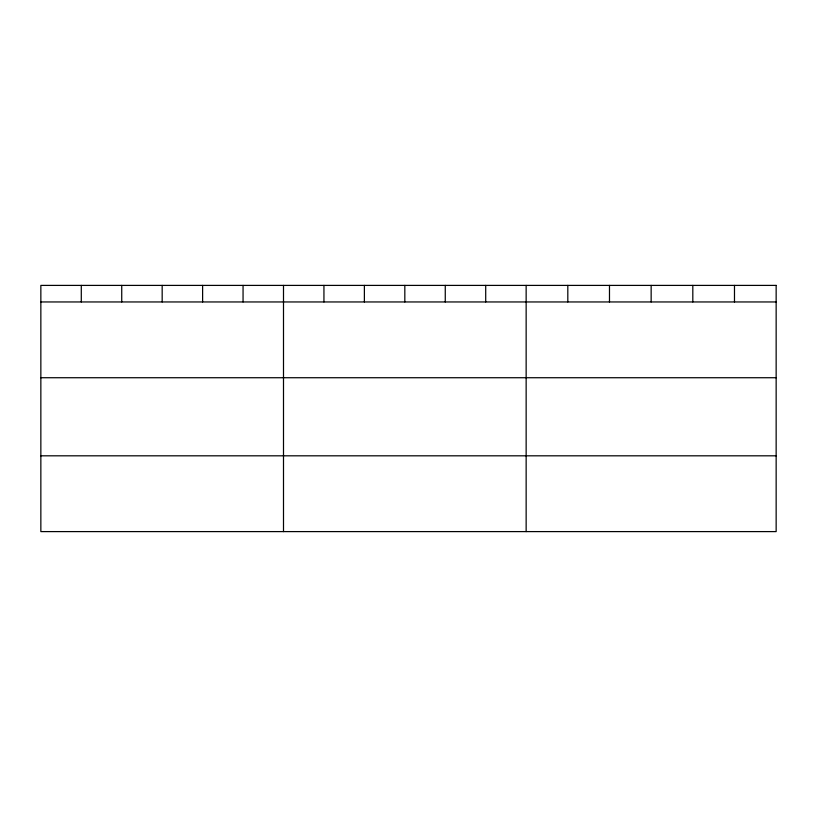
<?xml version="1.0" encoding="UTF-8"?>
<svg xmlns="http://www.w3.org/2000/svg" width="817" height="817" viewBox="0 0 817 817"><rect width="100%" height="100%" fill="white"/><g stroke="black" fill="none" stroke-linecap="round" stroke-linejoin="round"><path stroke-width="1.23" d="M40.85 301.953L776.15 301.953M40.85 377.73L776.15 377.73M40.85 455.815L776.15 455.815M734.483 285.399L734.483 301.953M692.816 285.399L692.816 301.953M651.149 285.399L651.149 301.953M609.482 285.399L609.482 301.953M567.815 285.399L567.815 301.953M526.148 285.399L526.148 531.601M485.707 285.399L485.707 301.953M445.265 285.399L445.265 301.953M404.823 285.399L404.823 301.953M364.382 285.399L364.382 301.953M323.94 285.399L323.94 301.953M283.499 285.399L283.499 531.601M243.058 285.399L243.058 301.953M202.616 285.399L202.616 301.953M162.175 285.399L162.175 301.953M121.733 285.399L121.733 301.953M81.291 285.399L81.291 301.953M776.15 285.399L40.85 285.399L40.85 531.601L776.15 531.601L776.15 285.399"/></g></svg>
